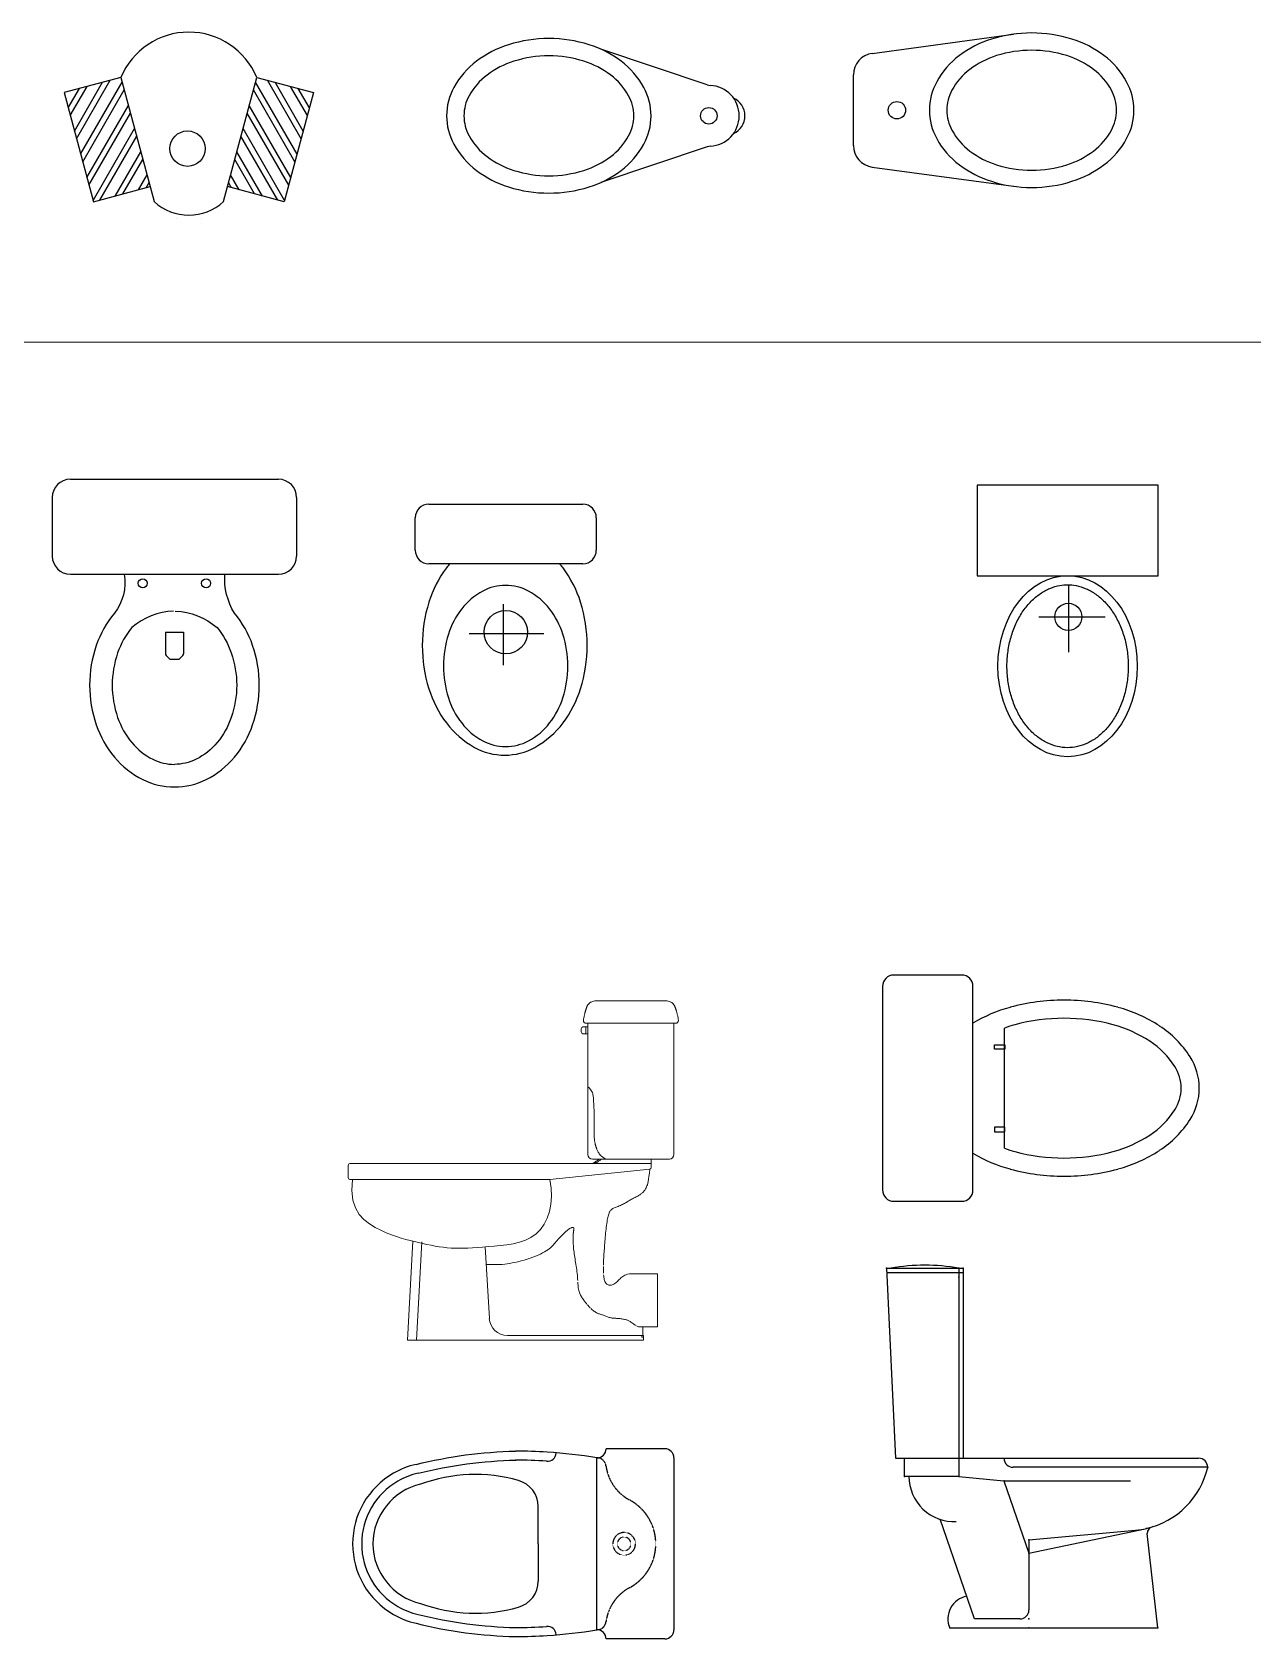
# Model space of a CAD drawing. Header units: inches. Extents: x 242965 to 445791, y 236206 to 423703.
# Drawn here: x 295891 to 298588, y 349079 to 352629 of the extents above; entities that cross this region are included whole.
import ezdxf

# ---------------------------------------------------------------- set-up
doc = ezdxf.new("R2010")
doc.units = ezdxf.units.IN
doc.header["$MEASUREMENT"] = 0
doc.linetypes.add('HIDDEN', pattern=[0.375, 0.25, -0.125])
doc.layers.add('9', color=251, linetype='Continuous', lineweight=13)
doc.layers.add('NOITHAT', color=8, linetype='Continuous')
doc.layers.add('THIET-BI', color=21, linetype='Continuous')

# ---------------------------------------------------------------- blocks, each defined once
blk = doc.blocks.new('A$C76176AA6')
at = {"layer": 'NOITHAT'}
for p, q in [((125.6, 311.5), (0, 277.8)), ((9, 244.1), (33.7, 286.9)), ((13.6, 227), (50.8, 291.4)), ((22.8, 192.9), (84.9, 300.6)), ((27.3, 175.8), (102, 305.2)), ((36.5, 141.7), (128.4, 300.9)), ((125.6, 311.5), (199.1, 37.1)), ((352, 37.1), (425.6, 311.5)), ((514.7, 141.7), (422.7, 300.9)), ((425.6, 311.5), (551.1, 277.8)), ((523.8, 175.8), (449.1, 305.2)), ((528.4, 192.9), (466.2, 300.6)), ((537.5, 227), (500.4, 291.4)), ((542.1, 244.1), (517.4, 286.9)), ((0, 277.8), (64.7, 36.4)), ((41.1, 124.6), (133, 283.8)), ((50.2, 90.4), (142.1, 249.7)), ((500.9, 90.4), (409, 249.7)), ((510.1, 124.6), (418.2, 283.8)), ((551.1, 277.8), (486.4, 36.4)), ((54.8, 73.4), (146.7, 232.6)), ((496.4, 73.4), (404.4, 232.6)), ((63.9, 39.2), (155.9, 198.4)), ((78.9, 40.2), (160.4, 181.4)), ((472.2, 40.2), (390.7, 181.4)), ((487.2, 39.2), (395.3, 198.4)), ((113.1, 49.3), (169.6, 147.2)), ((438.1, 49.3), (381.6, 147.2)), ((130.1, 53.9), (174.2, 130.1)), ((421, 53.9), (377, 130.1)), ((164.3, 63), (183.3, 96)), ((181.4, 67.6), (187.9, 78.9)), ((369.8, 67.6), (363.3, 78.9)), ((386.8, 63), (367.8, 96)), ((64.7, 36.4), (190.3, 70)), ((486.4, 36.4), (360.9, 70)), ((247.4, 0), (247.4, 0)), ((303.7, 0), (303.7, 0))]:
    blk.add_line(p, q, dxfattribs=at)
blk.add_circle((272.7, 154), 39.1, dxfattribs=at)
for centre, radius, start, end in [((275.6, 249), 162.5, 22.6199, 157.3801), ((275.6, 119.5), 112.5, 227.1581, 312.8419)]:
    blk.add_arc(centre, radius, start, end, dxfattribs=at)
blk = doc.blocks.new('A$C15937029')
at = {"layer": 'NOITHAT'}
for p, q in [((576, 239.1), (340.7, 318.1)), ((576, 102.5), (340.7, 23.4))]:
    blk.add_line(p, q, dxfattribs=at)
blk.add_circle((579.4, 170.8), 18.2, dxfattribs=at)
for centre, radius, start, end in [((206.4, 106), 232.5, 107.3842, 127.0834), ((225.9, 43.6), 297.9, 90, 107.3842), ((225.9, 43.6), 297.9, 72.6158, 90), ((245.5, 106), 232.5, 52.9166, 72.6158), ((176.5, 145.6), 182.9, 127.0834, 151.2764), ((206.4, 106), 194.2, 107.3842, 127.0834), ((225.9, 43.6), 259.6, 90, 107.3842), ((225.9, 43.6), 259.6, 72.6158, 90), ((245.5, 106), 194.2, 52.9166, 72.6158), ((275.4, 145.6), 182.9, 28.7236, 52.9166), ((176.5, 145.6), 144.5, 127.0834, 151.2764), ((275.4, 145.6), 144.5, 28.7236, 52.9166), ((130.5, 170.8), 130.5, 151.2764, 180), ((130.5, 170.8), 92.2, 151.2764, 180), ((321.3, 170.8), 92.2, 0, 28.7236), ((321.3, 170.8), 130.5, 0, 28.7236), ((583.7, 261.8), 24, 251.4258, 267.3513), ((579.4, 170.8), 67.2, 272.6487, 87.3513), ((615.9, 170.8), 43.2, 294.7349, 65.2651), ((130.5, 170.8), 130.5, 180, 208.7236), ((130.5, 170.8), 92.2, 180, 208.7236), ((321.3, 170.8), 92.2, 331.2764, 0), ((321.3, 170.8), 130.5, 331.2764, 0), ((176.5, 195.9), 182.9, 208.7236, 232.9166), ((176.5, 195.9), 144.5, 208.7236, 232.9166), ((275.4, 195.9), 144.5, 307.0834, 331.2764), ((275.4, 195.9), 182.9, 307.0834, 331.2764), ((206.4, 235.5), 194.2, 232.9166, 252.6158), ((245.5, 235.5), 194.2, 287.3842, 307.0834), ((583.7, 79.7), 24, 92.6487, 108.5742), ((206.4, 235.5), 232.5, 232.9166, 252.6158), ((225.9, 297.9), 259.6, 252.6158, 270), ((225.9, 297.9), 259.6, 270, 287.3842), ((245.5, 235.5), 232.5, 287.3842, 307.0834), ((225.9, 297.9), 297.9, 252.6158, 270), ((225.9, 297.9), 297.9, 270, 287.3842)]:
    blk.add_arc(centre, radius, start, end, dxfattribs=at)
blk = doc.blocks.new('A$C2EBF26A6')
at = {"layer": 'NOITHAT'}
for p, q in [((41.5, 296.3), (353.6, 338.8)), ((0, 92.7), (0, 248.8)), ((41.5, 45.2), (353.6, 2.7))]:
    blk.add_line(p, q, dxfattribs=at)
blk.add_circle((95.9, 170.8), 19.2, dxfattribs=at)
for centre, radius, start, end in [((374.3, 106), 232.5, 107.3842, 127.0834), ((393.8, 43.6), 297.9, 90, 107.3842), ((393.8, 43.6), 297.9, 72.6158, 90), ((413.4, 106), 232.5, 52.9166, 72.6158), ((48, 248.8), 48, 97.7494, 180), ((344.3, 145.6), 182.9, 127.0834, 151.2764), ((374.3, 106), 194.2, 107.3842, 127.0834), ((393.8, 43.6), 259.6, 90, 107.3842), ((393.8, 43.6), 259.6, 72.6158, 90), ((413.4, 106), 194.2, 52.9166, 72.6158), ((443.3, 145.6), 182.9, 28.7236, 52.9166), ((344.3, 145.6), 144.5, 127.0834, 151.2764), ((443.3, 145.6), 144.5, 28.7236, 52.9166), ((298.4, 170.8), 130.5, 151.2764, 180), ((298.4, 170.8), 92.2, 151.2764, 180), ((489.2, 170.8), 92.2, 0, 28.7236), ((489.2, 170.8), 130.5, 0, 28.7236), ((298.4, 170.8), 130.5, 180, 208.7236), ((298.4, 170.8), 92.2, 180, 208.7236), ((489.2, 170.8), 92.2, 331.2764, 0), ((489.2, 170.8), 130.5, 331.2764, 0), ((344.3, 195.9), 182.9, 208.7236, 232.9166), ((344.3, 195.9), 144.5, 208.7236, 232.9166), ((443.3, 195.9), 144.5, 307.0834, 331.2764), ((443.3, 195.9), 182.9, 307.0834, 331.2764), ((48, 92.7), 48, 180, 262.2506), ((374.3, 235.5), 194.2, 232.9166, 252.6158), ((413.4, 235.5), 194.2, 287.3842, 307.0834), ((374.3, 235.5), 232.5, 232.9166, 252.6158), ((393.8, 297.9), 259.6, 252.6158, 270), ((393.8, 297.9), 259.6, 270, 287.3842), ((413.4, 235.5), 232.5, 287.3842, 307.0834), ((393.8, 297.9), 297.9, 252.6158, 270), ((393.8, 297.9), 297.9, 270, 287.3842)]:
    blk.add_arc(centre, radius, start, end, dxfattribs=at)
blk = doc.blocks.new('A$C07D86673')
at = {"layer": 'THIET-BI', "linetype": 'Continuous'}
for p, q in [((40, 680), (500, 680)), ((0, 640), (0, 510)), ((540, 640), (540, 510)), ((40, 470), (500, 470)), ((158.6, 470), (158.6, 470)), ((250, 342.2), (290, 342.2)), ((250, 342.2), (250, 294.3)), ((290, 342.2), (290, 294.3)), ((251.5, 290.7), (259.5, 282.7)), ((280.5, 282.7), (288.5, 290.7)), ((259.5, 282.7), (280.5, 282.7))]:
    blk.add_line(p, q, dxfattribs=at)
for points in [[(158.6, 470, -0.215497), (137.4, 384.1, 0.09084), (97.2, 312.9, 0.083285), (82.5, 225, 0.083285), (97.2, 137.1, 0.09084), (137.4, 65.9, 0.104065), (200, 16.4, 0.115836), (270, 0, 0.115836), (340, 16.4, 0.104065), (402.6, 65.9, 0.09084), (442.8, 137.1, 0.083285), (457.5, 225, 0.083285)], [(457.5, 225, 0.083285), (442.8, 312.9, 0.09084), (402.6, 384.1, -0.156524), (381.4, 470)], [(268.2, 388.7, 0.171753), (175.8, 352.1, 0.09084), (144.5, 296.5, 0.083285), (132.5, 225, 0.083285), (144.5, 153.5, 0.09084), (175.8, 97.9, 0.104065), (222.3, 61.2, 0.115836), (270, 50, 0.115836)], [(271.8, 388.7, -0.171753), (364.2, 352.1, -0.09084), (395.5, 296.5, -0.083285), (407.5, 225, -0.083285), (395.5, 153.5, -0.09084), (364.2, 97.9, -0.104065), (317.7, 61.2, -0.115836), (270, 50, -0.115836)]]:
    blk.add_lwpolyline(points, format="xyb", dxfattribs=at)
for centre in [(200, 450), (340, 450)]:
    blk.add_circle(centre, 10, dxfattribs=at)
for centre, radius, start, end in [((40, 640), 40, 90, 180), ((500, 640), 40, 0, 90), ((40, 510), 40, 180, 270), ((500, 510), 40, 270, 0), ((255, 294.3), 5, 180, 225), ((285, 294.3), 5, 315, 0)]:
    blk.add_arc(centre, radius, start, end, dxfattribs=at)
blk = doc.blocks.new('A$C4AE200BA')
at = {"layer": 'THIET-BI'}
for p, q in [((452.9, 400), (524.6, 400)), ((422.9, 30), (422.9, 370)), ((554.6, 370), (554.6, 30)), ((524.6, 0), (452.9, 0))]:
    blk.add_line(p, q, dxfattribs=at)
for points in [[(422.9, 323.9, 0.015065), (413.7, 331.2, 0.08589), (337.9, 370, 0.0756), (242.4, 384.6, 0.0756), (146.8, 370, 0.08589), (71, 331.2, 0.106039), (17.2, 269.3, 0.126589), (0, 202.4, 0.126589)], [(0, 202.4, 0.126589), (17.2, 135.6, 0.106039), (71, 73.6, 0.08589), (146.8, 34.8, 0.0756), (242.4, 20.3, 0.0756), (337.9, 34.8, 0.08589), (413.7, 73.6, 0.015065), (422.9, 81, 0.126589)]]:
    blk.add_lwpolyline(points, format="xyb", dxfattribs=at)
blk.add_lwpolyline([(18.8, 200.4, 0.123866), (31.6, 149.7, 0.105637), (71, 103.2, 0.087146), (126.9, 73.9, 0.077442), (197, 63, 0.077442), (267.1, 73.9, 0.087146), (323, 103.2, 0.105637), (362.5, 149.7, 0.123866), (375.2, 200.4, 0.123866), (362.5, 251, 0.105637), (323, 297.5, 0.087146), (267.1, 326.9, 0.077442), (197, 337.8, 0.077442), (126.9, 326.9, 0.087146), (71, 297.5, 0.105637), (31.6, 251, 0.123866)], format="xyb", close=True, dxfattribs=at)
for points in [[(268.5, 280.8), (268.5, 115.8)], [(333.5, 205.8), (198.5, 205.8)]]:
    blk.add_lwpolyline(points, dxfattribs=at)
blk.add_circle((271.5, 200), 48, dxfattribs=at)
for centre, start, end in [((452.9, 370), 90, 180), ((524.6, 370), 0, 90), ((452.9, 30), 180, 270), ((524.6, 30), 270, 0)]:
    blk.add_arc(centre, 30, start, end, dxfattribs=at)
blk = doc.blocks.new('A$C6C156CC4')
at = {"layer": 'THIET-BI'}
for p, q in [((201.6, 377.3), (201.6, 231.1)), ((136.6, 309.1), (282.9, 309.1))]:
    blk.add_line(p, q, dxfattribs=at)
blk.add_lwpolyline([(0, 400), (400, 400), (400, 600), (0, 600)], close=True, dxfattribs=at)
blk.add_circle((201.6, 309.1), 30, dxfattribs=at)
blk.add_ellipse((200, 200), major_axis=(0, 200), ratio=0.77012, dxfattribs=at)
blk.add_open_spline([(200, 380), (194.3, 380), (188.6, 379.5), (175.5, 377.2), (168.1, 375.1), (153.4, 369), (146.3, 365.1), (132.4, 355.6), (125.8, 350), (113.2, 337.2), (107.3, 330.1), (96.4, 314.4), (91.5, 305.8), (82.8, 287.7), (79.1, 278), (72.9, 258), (70.5, 247.6), (67.2, 226.3), (66.2, 215.5), (65.8, 193.8), (66.3, 182.9), (68.9, 161.4), (70.9, 150.9), (76.2, 130.4), (79.6, 120.5), (87.6, 101.8), (92.2, 92.9), (102.5, 76.4), (108.1, 68.8), (120.3, 55.2), (126.7, 49.1), (140.3, 38.7), (147.3, 34.3), (161.8, 27.3), (169.1, 24.6), (184.1, 21), (191.6, 20.1), (206.7, 19.9), (214.2, 20.7), (229.2, 24.1), (236.6, 26.6), (251.1, 33.4), (258.1, 37.7), (271.8, 47.8), (278.3, 53.8), (290.6, 67.2), (296.3, 74.7), (306.7, 90.9), (311.4, 99.7), (319.6, 118.3), (323.1, 128.1), (328.6, 148.5), (330.7, 159), (333.5, 180.4), (334.1, 191.3), (333.9, 213), (333.1, 223.9), (329.9, 245.2), (327.7, 255.7), (321.7, 275.8), (318.1, 285.5), (309.6, 303.8), (304.7, 312.5), (294, 328.4), (288.2, 335.7), (275.7, 348.6), (269.1, 354.4), (255.3, 364.1), (248.2, 368.2), (233.6, 374.5), (226.2, 376.8), (212.5, 379.4), (206.2, 380), (200, 380)], degree=3, knots=[0, 0, 0, 0, 0.132962, 0.132962, 0.309546, 0.309546, 0.48613, 0.48613, 0.662714, 0.662714, 0.839298, 0.839298, 1.015882, 1.015882, 1.192466, 1.192466, 1.36905, 1.36905, 1.545634, 1.545634, 1.722218, 1.722218, 1.898803, 1.898803, 2.075387, 2.075387, 2.251971, 2.251971, 2.428555, 2.428555, 2.605139, 2.605139, 2.781723, 2.781723, 2.958307, 2.958307, 3.134891, 3.134891, 3.311475, 3.311475, 3.488059, 3.488059, 3.664643, 3.664643, 3.841227, 3.841227, 4.017811, 4.017811, 4.194395, 4.194395, 4.370979, 4.370979, 4.547563, 4.547563, 4.724147, 4.724147, 4.900731, 4.900731, 5.077315, 5.077315, 5.253899, 5.253899, 5.430483, 5.430483, 5.607067, 5.607067, 5.783651, 5.783651, 5.960235, 5.960235, 6.136819, 6.136819, 6.283185, 6.283185, 6.283185, 6.283185], dxfattribs=at)
blk = doc.blocks.new('A$C7C314EA1')
at = {"layer": 'THIET-BI'}
for p, q in [((0, 20), (0, 400)), ((20, 420), (150, 420)), ((170, 400), (170, 20)), ((300, 210), (300, 292.2)), ((300, 210), (300, 127.8)), ((20, 0), (150, 0)), ((20, 0), (150, 0))]:
    blk.add_line(p, q, dxfattribs=at)
for points in [[(279.9, 412.5, 0.02753), (170, 400, 0.02753)], [(564.9, 366.1, 0.054905), (349.5, 395, 0.054905)], [(569.7, 385.6, 0.054905), (350, 415, 0.054905)], [(300, 210), (300, 290, 0.704392)], [(300, 210), (300, 130, -0.704392)], [(564.9, 53.9, -0.054905), (349.5, 25, -0.054905)], [(170, 20, 0.02753), (279.9, 7.5, 0.02753)], [(569.7, 34.4, -0.054905), (350, 5, -0.054905)]]:
    blk.add_lwpolyline(points, format="xyb", dxfattribs=at)
for centre, radius, start, end in [((20, 400), 20, 90, 180), ((170, 420), 20, 180, 270), ((279.9, 412.5), 20, 184.5905, 273.8823), ((350, -585), 1000, 90, 94.0204), ((350, -585), 980, 90, 94.0204), ((439, 15.2), 348.1, 69.701, 105.9249), ((530, 210), 160, 60, 77.2425), ((530, 210), 180, 60, 77.2425), ((530, 210), 180, 0, 60), ((360, 292.2), 60, 105.9249, 180), ((530, 210), 135, 0, 77.2425), ((530, 210), 160, 0, 60), ((530, 210), 135, 282.7575, 0), ((530, 210), 160, 300, 0), ((530, 210), 180, 300, 0), ((360, 127.8), 60, 180, 254.0751), ((439, 404.8), 348.1, 254.0751, 290.299), ((530, 210), 160, 282.7575, 300), ((530, 210), 180, 282.7575, 300), ((20, 20), 20, 180, 270), ((170, 0), 20, 90, 180), ((279.9, 7.5), 20, 86.1177, 175.4095), ((350, 1005), 1000, 265.9796, 270), ((350, 1005), 980, 265.9796, 270)]:
    blk.add_arc(centre, radius, start, end, dxfattribs=at)
at = {"layer": 'THIET-BI', "linetype": 'HIDDEN'}
for centre, radius, start, end in [((170, 380), 20, 90, 172.7323), ((51, 395.2), 100, 298.1382, 352.7323), ((150, 210), 110, 118.1382, 180), ((110, 210), 25, 0, 180), ((110, 210), 25, 0, 180), ((110, 210), 15, 0, 180), ((110, 210), 15, 0, 180), ((150, 210), 110, 180, 241.8618), ((150, 210), 110, 180, 241.8618), ((110, 210), 25, 180, 0), ((110, 210), 25, 180, 0), ((110, 210), 15, 180, 0), ((110, 210), 15, 180, 0), ((51, 24.8), 100, 7.2677, 61.8618), ((51, 24.8), 100, 7.2677, 61.8618), ((170, 40), 20, 187.2677, 270), ((170, 40), 20, 187.2677, 270)]:
    blk.add_arc(centre, radius, start, end, dxfattribs=at)
blk = doc.blocks.new('A$C43177617')
at = {"layer": 'THIET-BI'}
for p, q in [((0, 795), (170, 795)), ((0, 795), (20, 375)), ((170, 785), (0, 785)), ((160, 795), (160, 335)), ((170, 795), (170, 375)), ((20, 375), (690, 375)), ((40, 335), (40, 375)), ((160, 335), (40, 335)), ((160, 335), (259.5, 325)), ((259.5, 325), (315, 165)), ((259.5, 325), (539.5, 325)), ((710, 355), (280, 355)), ((195, 20), (118.6, 240.1)), ((315, 165), (571.8, 219.3)), ((315, 195), (550.7, 216.1)), ((315, 195), (315, 40)), ((600, 0), (576.2, 209)), ((140, 0), (600, 0)), ((295, 20), (195, 20))]:
    blk.add_line(p, q, dxfattribs=at)
for centre, radius, start, end in [((85.1, 384.7), 417.1, 79.6571, 100.3429), ((280, 375), 20, 180, 270), ((690, 355), 20, 0, 90), ((150, 335), 100, 180, 272.5872), ((534.6, 395.4), 180, 282.9722, 347.0278), ((534.6, 395.4), 180, 275.1223, 282.9722), ((592, 208.2), 15.8, 105.7665, 177.0893), ((186.7, 20), 50.8, 100.2359, 203.2316), ((295, 40), 20, 270, 0)]:
    blk.add_arc(centre, radius, start, end, dxfattribs=at)
for p in [(0, 795), (0, 795), (0, 795), (0, 795), (0, 795), (0, 795), (0, 795), (0, 795), (0, 795), (160, 795), (160, 795), (160, 795), (160, 785), (170, 795), (160, 775), (40, 335), (50, 335), (260, 325), (710, 355), (575, 220), (575, 220), (315, 195), (315, 195), (315, 165), (140, 0), (315, 20), (315, 0), (600, 0)]:
    blk.add_point(p, dxfattribs=at)
blk = doc.blocks.new('WC-S02')
for p, q in [((-171.6, 750), (-18.4, 750)), ((-205, 688), (-205, 681)), ((-201, 692), (-190, 692)), ((-201, 677), (-190, 677)), ((-195, 692), (-195, 677)), ((-194, 700), (4, 700)), ((-190, 700), (-190, 410)), ((0, 700), (0, 410)), ((-180, 400), (-10, 400)), ((-50, 400), (-50, 381.9)), ((-50, 400), (-50, 381.9)), ((-720, 386), (-720, 359)), ((-716, 390), (-50, 390)), ((-56, 355.3), (-56.8, 350.3)), ((-55.1, 361.4), (-56, 355.3)), ((-54.3, 368.9), (-55.1, 361.4)), ((-53.6, 377.9), (-54.3, 368.9)), ((-716, 355), (-274, 355)), ((-76.6, 320.1), (-78.2, 319.2)), ((-75.1, 321.1), (-76.6, 320.1)), ((-73.7, 322.1), (-75.1, 321.1)), ((-72.3, 323.1), (-73.7, 322.1)), ((-71.1, 324.2), (-72.3, 323.1)), ((-69.9, 325.2), (-71.1, 324.2)), ((-68.7, 326.3), (-69.9, 325.2)), ((-67.6, 327.5), (-68.7, 326.3)), ((-66.6, 328.7), (-67.6, 327.5)), ((-65.5, 330), (-66.6, 328.7)), ((-64.5, 331.4), (-65.5, 330)), ((-63.5, 332.9), (-64.5, 331.4)), ((-62.5, 334.5), (-63.5, 332.9)), ((-61.6, 336.3), (-62.5, 334.5)), ((-60.6, 338.3), (-61.6, 336.3)), ((-59.6, 340.5), (-60.6, 338.3)), ((-58.7, 343.2), (-59.6, 340.5)), ((-57.8, 346.4), (-58.7, 343.2)), ((-56.8, 350.3), (-57.8, 346.4)), ((-141.4, 284.4), (-142.1, 283.2)), ((-140.6, 285.5), (-141.4, 284.4)), ((-139.8, 286.5), (-140.6, 285.5)), ((-139, 287.5), (-139.8, 286.5)), ((-138.1, 288.3), (-139, 287.5)), ((-137.1, 289.1), (-138.1, 288.3)), ((-136, 289.9), (-137.1, 289.1)), ((-134.8, 290.7), (-136, 289.9)), ((-133.4, 291.4), (-134.8, 290.7)), ((-131.8, 292.2), (-133.4, 291.4)), ((-130, 293), (-131.8, 292.2)), ((-127.9, 293.8), (-130, 293)), ((-125.7, 294.6), (-127.9, 293.8)), ((-123.3, 295.5), (-125.7, 294.6)), ((-120.9, 296.5), (-123.3, 295.5)), ((-115.9, 298.5), (-118.4, 297.5)), ((-113.5, 299.6), (-115.9, 298.5)), ((-111.1, 300.7), (-113.5, 299.6)), ((-109, 301.8), (-111.1, 300.7)), ((-106.9, 303), (-109, 301.8)), ((-105, 304.2), (-106.9, 303)), ((-103.1, 305.4), (-105, 304.2)), ((-101.3, 306.6), (-103.1, 305.4)), ((-99.5, 307.8), (-101.3, 306.6)), ((-97.6, 308.9), (-99.5, 307.8)), ((-95.7, 310.1), (-97.6, 308.9)), ((-93.8, 311.2), (-95.7, 310.1)), ((-91.7, 312.3), (-93.8, 311.2)), ((-89.7, 313.3), (-91.7, 312.3)), ((-87.6, 314.3), (-89.7, 313.3)), ((-85.6, 315.3), (-87.6, 314.3)), ((-83.6, 316.3), (-85.6, 315.3)), ((-81.7, 317.2), (-83.6, 316.3)), ((-79.9, 318.2), (-81.7, 317.2)), ((-78.2, 319.2), (-79.9, 318.2)), ((-224.7, 248.6), (-225.5, 248.5)), ((-224, 248.7), (-224.7, 248.6)), ((-223.3, 248.7), (-224, 248.7)), ((-222.7, 248.6), (-223.3, 248.7)), ((-222.2, 248.4), (-222.7, 248.6)), ((-149.6, 249.3), (-150.1, 245)), ((-149.1, 253.4), (-149.6, 249.3)), ((-148.5, 257.4), (-149.1, 253.4)), ((-147.9, 261.1), (-148.5, 257.4)), ((-147.3, 264.7), (-147.9, 261.1)), ((-146.7, 268), (-147.3, 264.7)), ((-146, 271), (-146.7, 268)), ((-145.4, 273.7), (-146, 271)), ((-144.1, 278.2), (-144.8, 276.1)), ((-143.4, 280.1), (-144.1, 278.2)), ((-142.8, 281.7), (-143.4, 280.1)), ((-142.1, 283.2), (-142.8, 281.7)), ((-577, 218.4), (-589.1, 0)), ((-557, 217.3), (-569.1, 0)), ((-262.4, 215.1), (-264.4, 212.8)), ((-260.3, 217.6), (-262.4, 215.1)), ((-258, 220.2), (-260.3, 217.6)), ((-255.5, 223), (-258, 220.2)), ((-252.7, 226), (-255.5, 223)), ((-249.9, 229), (-252.7, 226)), ((-246.9, 231.9), (-249.9, 229)), ((-244, 234.8), (-246.9, 231.9)), ((-241.2, 237.5), (-244, 234.8)), ((-238.6, 239.9), (-241.2, 237.5)), ((-236.2, 242), (-238.6, 239.9)), ((-234.1, 243.8), (-236.2, 242)), ((-232.3, 245.1), (-234.1, 243.8)), ((-230.7, 246.2), (-232.3, 245.1)), ((-229.4, 247), (-230.7, 246.2)), ((-228.2, 247.6), (-229.4, 247)), ((-227.2, 248), (-228.2, 247.6)), ((-226.3, 248.3), (-227.2, 248)), ((-225.5, 248.5), (-226.3, 248.3)), ((-222.5, 231.6), (-222.4, 233.2)), ((-222.5, 229.8), (-222.5, 231.6)), ((-222.5, 227.9), (-222.5, 229.8)), ((-222.5, 225.8), (-222.5, 227.9)), ((-222.5, 223.4), (-222.5, 225.8)), ((-222.5, 220.8), (-222.5, 223.4)), ((-222.4, 218), (-222.5, 220.8)), ((-222.4, 234.6), (-222.3, 236)), ((-222.4, 233.2), (-222.4, 234.6)), ((-222.4, 215.1), (-222.4, 218)), ((-222.3, 211.9), (-222.4, 215.1)), ((-222.3, 236), (-222.2, 237.3)), ((-221.7, 248.2), (-222.2, 248.4)), ((-222.2, 237.3), (-222.1, 238.6)), ((-222.1, 238.6), (-221.9, 239.9)), ((-221.9, 239.9), (-221.7, 241.2)), ((-221.4, 247.7), (-221.7, 248.2)), ((-221.7, 241.2), (-221.5, 242.4)), ((-221.5, 242.4), (-221.3, 243.5)), ((-221.2, 247.2), (-221.4, 247.7)), ((-221.3, 243.5), (-221.2, 244.6)), ((-221.1, 246.5), (-221.2, 247.2)), ((-221.2, 244.6), (-221.1, 245.6)), ((-221.1, 245.6), (-221.1, 246.5)), ((-152.8, 213.8), (-153.1, 209.5)), ((-152.5, 218.1), (-152.8, 213.8)), ((-152.1, 222.6), (-152.5, 218.1)), ((-151.8, 227.1), (-152.1, 222.6)), ((-151.4, 231.6), (-151.8, 227.1)), ((-150.6, 240.6), (-151, 236.2)), ((-150.1, 245), (-150.6, 240.6)), ((-417, 206), (-407.9, 47.7)), ((-324.4, 178.7), (-331.1, 176.7)), ((-317.8, 180.8), (-324.4, 178.7)), ((-311.6, 183), (-317.8, 180.8)), ((-305.7, 185.3), (-311.6, 183)), ((-300.2, 187.6), (-305.7, 185.3)), ((-295.1, 190), (-300.2, 187.6)), ((-290.4, 192.4), (-295.1, 190)), ((-286.1, 194.8), (-290.4, 192.4)), ((-282.2, 197.2), (-286.1, 194.8)), ((-278.7, 199.5), (-282.2, 197.2)), ((-275.6, 201.8), (-278.7, 199.5)), ((-272.9, 204), (-275.6, 201.8)), ((-270.5, 206.2), (-272.9, 204)), ((-268.3, 208.3), (-270.5, 206.2)), ((-266.3, 210.5), (-268.3, 208.3)), ((-264.4, 212.8), (-266.3, 210.5)), ((-222.1, 208.7), (-222.3, 211.9)), ((-221.9, 205.3), (-222.1, 208.7)), ((-221.6, 201.8), (-221.9, 205.3)), ((-221.3, 198.2), (-221.6, 201.8)), ((-220.8, 194.6), (-221.3, 198.2)), ((-220.3, 190.9), (-220.8, 194.6)), ((-219.8, 187.1), (-220.3, 190.9)), ((-219.2, 183.3), (-219.8, 187.1)), ((-218.6, 179.4), (-219.2, 183.3)), ((-218, 175.4), (-218.6, 179.4)), ((-155.4, 178.4), (-155.5, 175.8)), ((-155.2, 181.3), (-155.4, 178.4)), ((-155.1, 184.2), (-155.2, 181.3)), ((-154.9, 187.4), (-155.1, 184.2)), ((-154.6, 190.7), (-154.9, 187.4)), ((-154.3, 194.1), (-154.6, 190.7)), ((-154, 197.7), (-154.3, 194.1)), ((-153.7, 201.5), (-154, 197.7)), ((-153.4, 205.4), (-153.7, 201.5)), ((-153.1, 209.5), (-153.4, 205.4)), ((-403.7, 166.8), (-414.7, 166.7)), ((-394, 166.8), (-403.7, 166.8)), ((-386, 167), (-394, 166.8)), ((-379.5, 167.3), (-386, 167)), ((-373.8, 167.8), (-379.5, 167.3)), ((-368.5, 168.4), (-373.8, 167.8)), ((-363.2, 169.3), (-368.5, 168.4)), ((-357.4, 170.4), (-363.2, 169.3)), ((-351.2, 171.7), (-357.4, 170.4)), ((-344.6, 173.2), (-351.2, 171.7)), ((-337.9, 174.8), (-344.6, 173.2)), ((-331.1, 176.7), (-337.9, 174.8)), ((-217.3, 171.4), (-218, 175.4)), ((-216.7, 167.4), (-217.3, 171.4)), ((-216.1, 163.3), (-216.7, 167.4)), ((-215.5, 159.3), (-216.1, 163.3)), ((-214.9, 155.2), (-215.5, 159.3)), ((-214.3, 151.2), (-214.9, 155.2)), ((-213.8, 147.2), (-214.3, 151.2)), ((-213.4, 143.2), (-213.8, 147.2)), ((-213.1, 139.3), (-213.4, 143.2)), ((-155.6, 170.6), (-155.7, 168)), ((-155.7, 168), (-155.7, 165.4)), ((-155.7, 162.7), (-155.7, 159.9)), ((-155.7, 159.9), (-155.7, 156.9)), ((-155.7, 156.9), (-155.7, 153.8)), ((-155.7, 153.8), (-155.6, 150.7)), ((-155.5, 175.8), (-155.6, 173.1)), ((-155.6, 173.1), (-155.6, 170.6)), ((-155.6, 150.7), (-155.5, 147.6)), ((-155.4, 144.5), (-155.1, 141.5)), ((-110.9, 141.9), (-108.5, 143.2)), ((-108.5, 143.2), (-105.6, 144.4)), ((-105.6, 144.4), (-102.3, 145.4)), ((-102.3, 145.4), (-98.5, 146.3)), ((-98.5, 146.3), (-36, 146.3)), ((-36, 28.9), (-36, 146.3)), ((-212.8, 135.5), (-213.1, 139.3)), ((-212.5, 131.8), (-212.8, 135.5)), ((-212.1, 124.7), (-212.3, 128.2)), ((-211.9, 121.4), (-212.1, 124.7)), ((-211.7, 118.2), (-211.9, 121.4)), ((-211.3, 115.2), (-211.7, 118.2)), ((-210.9, 112.4), (-211.3, 115.2)), ((-210.4, 109.7), (-210.9, 112.4)), ((-209.7, 107.3), (-210.4, 109.7)), ((-209, 105), (-209.7, 107.3)), ((-155.1, 141.5), (-154.8, 138.6)), ((-154.8, 138.6), (-154.4, 135.9)), ((-154.4, 135.9), (-153.8, 133.5)), ((-153.8, 133.5), (-153.2, 131.2)), ((-153.2, 131.2), (-152.4, 129.3)), ((-152.4, 129.3), (-151.5, 127.5)), ((-151.5, 127.5), (-150.5, 126)), ((-150.5, 126), (-149.3, 124.6)), ((-149.3, 124.6), (-148.1, 123.5)), ((-148.1, 123.5), (-146.7, 122.6)), ((-146.7, 122.6), (-145.2, 121.9)), ((-145.2, 121.9), (-143.6, 121.4)), ((-143.6, 121.4), (-141.9, 121.2)), ((-141.9, 121.2), (-140.1, 121.1)), ((-140.1, 121.1), (-138.3, 121.3)), ((-138.3, 121.3), (-136.4, 121.8)), ((-136.4, 121.8), (-134.5, 122.5)), ((-134.5, 122.5), (-132.5, 123.5)), ((-132.5, 123.5), (-130.6, 124.7)), ((-130.6, 124.7), (-128.7, 126.2)), ((-128.7, 126.2), (-126.8, 127.9)), ((-126.8, 127.9), (-124.8, 129.7)), ((-124.8, 129.7), (-122.9, 131.6)), ((-122.9, 131.6), (-121, 133.5)), ((-121, 133.5), (-119.1, 135.4)), ((-119.1, 135.4), (-117.1, 137.2)), ((-117.1, 137.2), (-115.2, 138.9)), ((-115.2, 138.9), (-113.2, 140.5)), ((-113.2, 140.5), (-110.9, 141.9)), ((-208.1, 102.8), (-209, 105)), ((-207.2, 100.8), (-208.1, 102.8)), ((-206.2, 98.9), (-207.2, 100.8)), ((-205.2, 97), (-206.2, 98.9)), ((-204.1, 95.2), (-205.2, 97)), ((-202.9, 93.5), (-204.1, 95.2)), ((-201.8, 91.8), (-202.9, 93.5)), ((-200.6, 90.1), (-201.8, 91.8)), ((-199.4, 88.5), (-200.6, 90.1)), ((-198.2, 86.9), (-199.4, 88.5)), ((-197, 85.4), (-198.2, 86.9)), ((-195.8, 83.9), (-197, 85.4)), ((-194.6, 82.4), (-195.8, 83.9)), ((-193.5, 81), (-194.6, 82.4)), ((-192.5, 79.6), (-193.5, 81)), ((-191.4, 78.2), (-192.5, 79.6)), ((-190.3, 76.8), (-191.4, 78.2)), ((-189.1, 75.5), (-190.3, 76.8)), ((-187.9, 74.1), (-189.1, 75.5)), ((-186.6, 72.7), (-187.9, 74.1)), ((-185.2, 71.3), (-186.6, 72.7)), ((-182.1, 68.3), (-183.7, 69.8)), ((-180.4, 66.9), (-182.1, 68.3)), ((-178.7, 65.4), (-180.4, 66.9)), ((-176.9, 64.1), (-178.7, 65.4)), ((-175.1, 62.8), (-176.9, 64.1)), ((-173.3, 61.6), (-175.1, 62.8)), ((-171.5, 60.6), (-173.3, 61.6)), ((-169.8, 59.7), (-171.5, 60.6)), ((-168.1, 58.9), (-169.8, 59.7)), ((-166.4, 58.3), (-168.1, 58.9)), ((-164.7, 57.7), (-166.4, 58.3)), ((-163, 57.1), (-164.7, 57.7)), ((-161.3, 56.6), (-163, 57.1)), ((-159.6, 56.1), (-161.3, 56.6)), ((-157.8, 55.4), (-159.6, 56.1)), ((-156, 54.8), (-157.8, 55.4)), ((-154.2, 54), (-156, 54.8)), ((-152.4, 53.3), (-154.2, 54)), ((-150.5, 52.5), (-152.4, 53.3)), ((-148.7, 51.8), (-150.5, 52.5)), ((-146.9, 51.1), (-148.7, 51.8)), ((-145, 50.4), (-146.9, 51.1)), ((-143.3, 49.9), (-145, 50.4)), ((-141.5, 49.5), (-143.3, 49.9)), ((-139.8, 49.1), (-141.5, 49.5)), ((-138, 48.9), (-139.8, 49.1)), ((-136.3, 48.7), (-138, 48.9)), ((-134.5, 48.6), (-136.3, 48.7)), ((-132.7, 48.4), (-134.5, 48.6)), ((-128.7, 48.2), (-130.7, 48.3)), ((-126.6, 48), (-128.7, 48.2)), ((-124.3, 47.8), (-126.6, 48)), ((-122, 47.5), (-124.3, 47.8)), ((-119.8, 47.3), (-122, 47.5)), ((-117.5, 47), (-119.8, 47.3)), ((-115.3, 46.7), (-117.5, 47)), ((-113.1, 46.4), (-115.3, 46.7)), ((-111.1, 46), (-113.1, 46.4)), ((-109.3, 45.7), (-111.1, 46)), ((-107.6, 45.4), (-109.3, 45.7)), ((-105.9, 45), (-107.6, 45.4)), ((-104.4, 44.5), (-105.9, 45)), ((-102.9, 44), (-104.4, 44.5)), ((-101.4, 43.4), (-102.9, 44)), ((-99.9, 42.6), (-101.4, 43.4)), ((-98.3, 41.8), (-99.9, 42.6)), ((-96.6, 40.7), (-98.3, 41.8)), ((-93.2, 38.3), (-94.9, 39.6)), ((-91.4, 37), (-93.2, 38.3)), ((-89.7, 35.8), (-91.4, 37)), ((-87.9, 34.5), (-89.7, 35.8)), ((-589.1, 0), (-67.2, 0)), ((-368, 10), (-67.2, 10)), ((-86.2, 33.4), (-87.9, 34.5)), ((-84.6, 32.3), (-86.2, 33.4)), ((-81.5, 30.7), (-83, 31.5)), ((-79.9, 30.1), (-81.5, 30.7)), ((-78.2, 29.6), (-79.9, 30.1)), ((-76.4, 29.2), (-78.2, 29.6)), ((-74.4, 28.9), (-76.4, 29.2)), ((-74.4, 28.9), (-36, 28.9)), ((-70.7, 10), (-70.7, 6.5)), ((-70.7, 6.5), (-67.2, 6.5)), ((-68.9, 10), (-68.9, 28.9)), ((-67.2, 10), (-67.2, 0))]:
    blk.add_line(p, q)
for points in [[(-200, 706), (-199.5, 709.1), (-199.1, 711.9), (-198.7, 714.2), (-198.3, 716.2), (-197.9, 718), (-197.5, 719.5), (-197.2, 720.8), (-196.9, 722), (-196.6, 723), (-196.3, 724), (-196.1, 724.9), (-195.8, 725.8), (-195.6, 726.6), (-195.4, 727.4), (-195.2, 728.1), (-195, 728.9), (-194.7, 729.6), (-194.5, 730.3), (-194.2, 731.1), (-194, 731.8), (-193.7, 732.5), (-193.5, 733.2), (-193.2, 733.9), (-193, 734.6), (-192.8, 735.3), (-192.6, 736), (-192.3, 736.6), (-192.1, 737.3), (-191.8, 737.9), (-191.5, 738.6), (-191.2, 739.2), (-190.8, 739.8), (-190.4, 740.5), (-189.9, 741.1), (-189.3, 741.8), (-188.7, 742.4), (-188.1, 743.1), (-187.4, 743.7), (-186.6, 744.4), (-185.9, 745), (-185, 745.7), (-184.1, 746.4), (-182.9, 747), (-181.5, 747.7), (-179.7, 748.3), (-177.5, 748.9), (-174.8, 749.5), (-171.6, 750)], [(10, 706), (9.5, 709.1), (9.1, 711.9), (8.7, 714.2), (8.3, 716.2), (7.9, 718), (7.5, 719.5), (7.2, 720.8), (6.9, 722), (6.6, 723), (6.3, 724), (6.1, 724.9), (5.8, 725.8), (5.6, 726.6), (5.4, 727.4), (5.2, 728.1), (5, 728.9), (4.7, 729.6), (4.5, 730.3), (4.2, 731.1), (4, 731.8), (3.7, 732.5), (3.5, 733.2), (3.2, 733.9), (3, 734.6), (2.8, 735.3), (2.6, 736), (2.3, 736.6), (2.1, 737.3), (1.8, 737.9), (1.5, 738.6), (1.2, 739.2), (0.8, 739.8), (0.4, 740.5), (-0.1, 741.1), (-0.7, 741.8), (-1.3, 742.4), (-1.9, 743.1), (-2.6, 743.7), (-3.4, 744.4), (-4.1, 745), (-5, 745.7), (-5.9, 746.4), (-7.1, 747), (-8.5, 747.7), (-10.3, 748.3), (-12.5, 748.9), (-15.2, 749.5), (-18.4, 750)], [(-190, 559.6), (-187.6, 557.4), (-184.2, 553.4), (-181.8, 549.9), (-180.3, 546.9), (-179.5, 544.2), (-178.9, 541.9), (-178.5, 539.9), (-178.3, 538), (-178, 536.3), (-177.9, 534.6), (-177.8, 533), (-177.7, 531.3), (-177.6, 529.6), (-177.5, 527.6), (-177.4, 525.5), (-177.3, 523.2), (-177.1, 520.7), (-177, 518.1), (-176.9, 515.3), (-176.7, 512.5), (-176.6, 509.7), (-176.5, 506.8), (-176.4, 503.9), (-176.3, 501), (-176.3, 498.1), (-176.3, 495.3), (-176.2, 492.4), (-176.2, 489.6), (-176.2, 486.9), (-176.2, 484.1), (-176.2, 481.5), (-176.2, 478.8), (-176.2, 476.2), (-176.2, 473.6), (-176.2, 471.1), (-176.2, 468.6), (-176.2, 466), (-176.2, 463.5), (-176.2, 461), (-176.2, 458.5), (-176.2, 456.1), (-176.2, 453.6), (-176.1, 451.2), (-176, 448.9), (-175.9, 446.7), (-175.7, 444.5), (-175.5, 442.4), (-175.2, 440.4), (-175, 438.6), (-174.6, 436.8), (-174.3, 435.2), (-174, 433.7), (-173.7, 432.3), (-173.4, 431.1), (-173.1, 430), (-172.8, 429), (-172.6, 428.1), (-172.3, 427.3), (-172.1, 426.4), (-171.8, 425.6), (-171.4, 424.6), (-171.1, 423.6), (-170.7, 422.5), (-170.2, 421.3), (-169.6, 419.9), (-169, 418.5), (-168.2, 417), (-167.3, 415.4), (-166.2, 413.7), (-165, 411.9), (-163.6, 410.1), (-161.9, 408.2), (-159.8, 406.2), (-157.1, 404.1), (-153.9, 401.8), (-150.8, 400)], [(-165, 400), (-167.1, 398.4), (-169, 397), (-170.5, 395.9), (-171.7, 395), (-172.6, 394.3), (-173.4, 393.8), (-174, 393.2), (-174.7, 392.8), (-175.3, 392.3), (-176, 391.9), (-176.7, 391.4), (-177.5, 391), (-178.4, 390.6), (-179.4, 390.1), (-179.7, 390)], [(-160, 400), (-162.1, 398.5), (-163.9, 397.1), (-165.4, 396), (-166.6, 395.1), (-167.6, 394.4), (-168.3, 393.8), (-169, 393.3), (-169.6, 392.8), (-170.3, 392.4), (-170.9, 391.9), (-171.6, 391.5), (-172.4, 391), (-173.3, 390.6), (-174.4, 390.1), (-174.7, 390)], [(-274, 355), (-53.6, 377.9)], [(-710, 355), (-711.9, 330.3), (-709.6, 309.5), (-703.9, 292.1), (-695.4, 277.8), (-684.9, 266.1), (-673, 256.6), (-660.3, 248.9), (-647.7, 242.5), (-635.6, 237), (-624.2, 232.4), (-613.2, 228.5), (-602.8, 225.2), (-592.7, 222.3), (-583, 219.8), (-573.5, 217.5), (-564.1, 215.4), (-554.9, 213.4), (-545.7, 211.4), (-536.7, 209.5), (-527.7, 207.8), (-518.7, 206.3), (-509.8, 205), (-500.9, 203.9), (-492, 203.2), (-483.1, 202.8), (-474, 202.8), (-464.8, 203), (-455.1, 203.4), (-445, 204), (-434.3, 204.7), (-422.9, 205.6), (-410.6, 206.4), (-397.5, 207.4), (-383.7, 208.6), (-369.6, 210.3), (-355.5, 212.7), (-341.6, 216.2), (-328.3, 220.8), (-315.9, 227), (-304.6, 234.9), (-294.9, 244.6), (-286.7, 256.2), (-280.1, 269.5), (-275.2, 284.2), (-272.1, 300.3), (-270.8, 317.5), (-271.4, 335.8), (-274, 355)], [(-118.4, 297.5), (-120.9, 296.5)], [(-144.8, 276.1), (-145.4, 273.7)], [(-151, 236.2), (-151.4, 231.6)], [(-130.7, 48.3), (-132.7, 48.4)], [(-94.9, 39.6), (-96.6, 40.7)]]:
    blk.add_lwpolyline(points)
for centre, radius, start, end in [((-201, 688), 4, 90, 180), ((-201, 681), 4, 180, 270), ((-194, 706), 6, 180, 270), ((4, 706), 6, 270, 0), ((-180, 410), 10, 180, 270), ((-10, 410), 10, 270, 0), ((-716, 386), 4, 90, 180), ((-716, 359), 4, 180, 270), ((-54, 381.9), 4, 275.9343, 0), ((-368, 50), 40, 183.2951, 270)]:
    blk.add_arc(centre, radius, start, end)
blk = doc.blocks.new('A$C5AF77858')
at = {"layer": 'THIET-BI', "linetype": 'Continuous'}
for p, q in [((0, 675), (0, 525)), ((475, 700), (25, 700)), ((500, 525), (500, 675)), ((25, 500), (475, 500)), ((117.1, 430), (382.9, 430)), ((153.8, 452.4), (153.8, 429.9)), ((163.6, 452.4), (153.8, 452.4)), ((153.8, 429.9), (163.6, 429.9)), ((163.6, 429.9), (163.6, 452.4)), ((336.2, 429.9), (336.2, 452.4)), ((336.2, 452.4), (345.9, 452.4)), ((345.9, 429.9), (336.2, 429.9)), ((345.9, 452.4), (345.9, 429.9))]:
    blk.add_line(p, q, dxfattribs=at)
for centre, radius, start, end in [((25, 675), 25, 90, 180), ((475, 675), 25, 0, 90), ((25, 525), 25, 180, 270), ((383.8, 333.9), 323.5, 149.0966, 164.9269), ((116.2, 333.9), 323.5, 15.0731, 30.9034), ((475, 525), 25, 270, 0), ((383.8, 333.9), 283.5, 160.176, 164.9269), ((116.2, 333.9), 283.5, 15.0731, 19.824), ((513.7, 298.9), 458.1, 164.9269, 180), ((513.7, 298.9), 418.1, 164.9269, 180), ((-13.7, 298.9), 418.1, 0, 15.0731), ((-13.7, 298.9), 458.1, 0, 15.0731), ((513.7, 298.9), 458.1, 180, 195.0731), ((513.7, 298.9), 418.1, 180, 195.0731), ((-13.7, 298.9), 418.1, 344.9269, 0), ((-13.7, 298.9), 458.1, 344.9269, 0), ((383.8, 263.9), 323.5, 195.0731, 213.0315), ((383.8, 263.9), 283.5, 195.0731, 213.0315), ((116.2, 263.9), 283.5, 326.9685, 344.9269), ((116.2, 263.9), 323.5, 326.9685, 344.9269), ((301.7, 210.5), 185.5, 213.0315, 237.5002), ((198.3, 210.5), 185.5, 302.4998, 326.9685), ((301.7, 210.5), 225.5, 213.0315, 237.5002), ((198.3, 210.5), 225.5, 302.4998, 326.9685), ((250, 129.3), 89.3, 237.5002, 270), ((250, 129.3), 89.3, 270, 302.4998), ((250, 129.3), 129.3, 237.5002, 270), ((250, 129.3), 129.3, 270, 302.4998)]:
    blk.add_arc(centre, radius, start, end, dxfattribs=at)

msp = doc.modelspace()

# ---------------------------------------------------------------- linework, layer by layer
at = {"layer": '9'}
msp.add_line((291368.494, 351944.284), (304014.403, 351944.284), dxfattribs=at)

# ---------------------------------------------------------------- block references
for name, p in [('A$C76176AA6', (295961.427, 352217.756)), ('A$C15937029', (296806.674, 352273.542)), ('A$C2EBF26A6', (297705.672, 352285.935)), ('A$C07D86673', (295935.266, 350961.202)), ('A$C6C156CC4', (297978.92, 351027.994)), ('WC-S02', (297308.964, 349738.944)), ('A$C43177617', (297778.392, 349102.702))]:
    msp.add_blockref(name, p, dxfattribs=at)
for name, p, rotation in [('A$C4AE200BA', (297137.448, 351031.547), 90), ('A$C5AF77858', (298469.779, 350045.587), 90), ('A$C7C314EA1', (297308.963, 349498.643), 180)]:
    msp.add_blockref(name, p, dxfattribs=dict(at, rotation=rotation))

doc.saveas('drawing.dxf')
